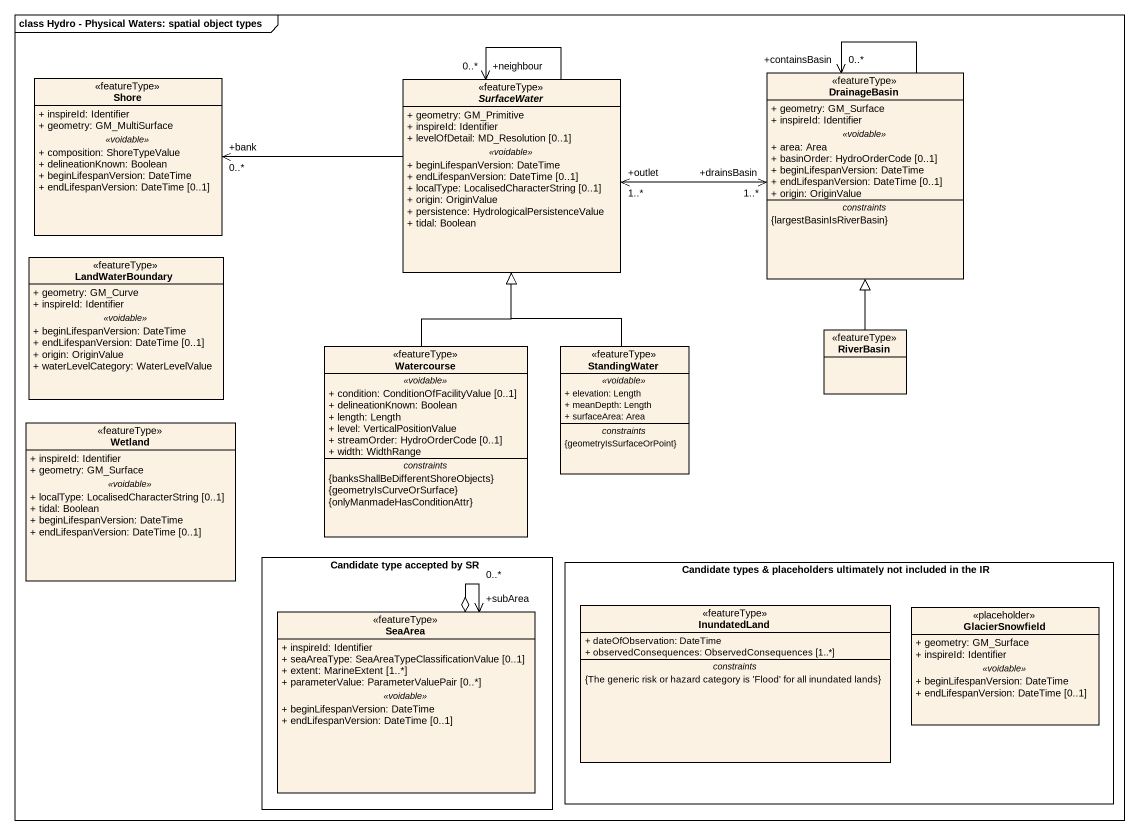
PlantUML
@startuml
mainframe class Hydro - Physical Waters: spatial object types
hide circle
hide empty members
skinparam classAttributeIconSize 0
class DrainageBasin <<featureType>> {
  + geometry: GM_Surface
  + inspireId: Identifier
  .. <<voidable>> ..
  + area: Area
  + basinOrder: HydroOrderCode [0..1]
  + beginLifespanVersion: DateTime
  + endLifespanVersion: DateTime [0..1]
  + origin: OriginValue
  -- constraints --
  {largestBasinIsRiverBasin}
}
class Shore <<featureType>> {
  + inspireId: Identifier
  + geometry: GM_MultiSurface
  .. <<voidable>> ..
  + composition: ShoreTypeValue
  + delineationKnown: Boolean
  + beginLifespanVersion: DateTime
  + endLifespanVersion: DateTime [0..1]
}
abstract class SurfaceWater <<featureType>> {
  + geometry: GM_Primitive
  + inspireId: Identifier
  + levelOfDetail: MD_Resolution [0..1]
  .. <<voidable>> ..
  + beginLifespanVersion: DateTime
  + endLifespanVersion: DateTime [0..1]
  + localType: LocalisedCharacterString [0..1]
  + origin: OriginValue
  + persistence: HydrologicalPersistenceValue
  + tidal: Boolean
}
class LandWaterBoundary <<featureType>> {
  + geometry: GM_Curve
  + inspireId: Identifier
  .. <<voidable>> ..
  + beginLifespanVersion: DateTime
  + endLifespanVersion: DateTime [0..1]
  + origin: OriginValue
  + waterLevelCategory: WaterLevelValue
}
class Watercourse <<featureType>> {
  .. <<voidable>> ..
  + condition: ConditionOfFacilityValue [0..1]
  + delineationKnown: Boolean
  + length: Length
  + level: VerticalPositionValue
  + streamOrder: HydroOrderCode [0..1]
  + width: WidthRange
  -- constraints --
  {banksShallBeDifferentShoreObjects}
  {geometryIsCurveOrSurface}
  {onlyManmadeHasConditionAttr}
}
class StandingWater <<featureType>> {
  .. <<voidable>> ..
  + elevation: Length
  + meanDepth: Length
  + surfaceArea: Area
  -- constraints --
  {geometryIsSurfaceOrPoint}
}
class RiverBasin <<featureType>>
class Wetland <<featureType>> {
  + inspireId: Identifier
  + geometry: GM_Surface
  .. <<voidable>> ..
  + localType: LocalisedCharacterString [0..1]
  + tidal: Boolean
  + beginLifespanVersion: DateTime
  + endLifespanVersion: DateTime [0..1]
}
rectangle "Candidate type accepted by SR" as Candidate_type_accepted_by {
  class SeaArea <<featureType>> {
    + inspireId: Identifier
    + seaAreaType: SeaAreaTypeClassificationValue [0..1]
    + extent: MarineExtent [1..*]
    + parameterValue: ParameterValuePair [0..*]
    .. <<voidable>> ..
    + beginLifespanVersion: DateTime
    + endLifespanVersion: DateTime [0..1]
  }
}
rectangle "Candidate types & placeholders ultimately not included in the IR" as Candidate_types {
  class InundatedLand <<featureType>> {
    + dateOfObservation: DateTime
    + observedConsequences: ObservedConsequences [1..*]
    -- constraints --
    {The generic risk or hazard category is 'Flood' for all inundated lands}
  }
  class GlacierSnowfield <<placeholder>> {
    + geometry: GM_Surface
    + inspireId: Identifier
    .. <<voidable>> ..
    + beginLifespanVersion: DateTime
    + endLifespanVersion: DateTime [0..1]
  }
}
DrainageBasin --> "+containsBasin\n0..*" DrainageBasin
DrainageBasin "+drainsBasin\n1..*" <-left-> "+outlet\n1..*" SurfaceWater
SurfaceWater -left-> "+bank\n0..*" Shore
SurfaceWater --> "+neighbour\n0..*" SurfaceWater
Watercourse -up-|> SurfaceWater
StandingWater -up-|> SurfaceWater
RiverBasin -up-|> DrainageBasin
SeaArea "+subArea\n0..*" <--o SeaArea
@enduml
